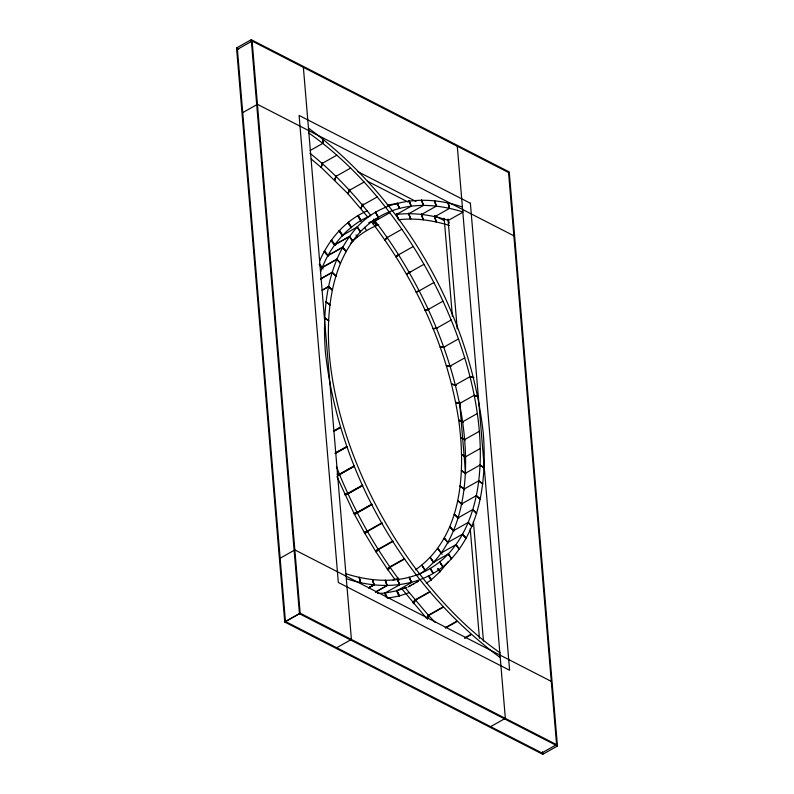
<?xml version="1.0" encoding="UTF-8"?>
<svg xmlns="http://www.w3.org/2000/svg" width="794" height="794" viewBox="0 0 794 794"><rect width="100%" height="100%" fill="white"/><g stroke="black" fill="none" stroke-linecap="round" stroke-linejoin="round"><path stroke-width="1.19" d="M462.098 206.946C426.944 194.719 383.353 198.163 357.171 227.054C326.87 260.71 322.106 309.074 325.421 352.387C338.8 471.656 403.451 585.724 499.912 657.353M415.5 569.804C462.485 537.091 465.83 471.914 458.714 420.175C447.657 347.931 415.699 279.726 371.562 221.834M346.611 578.757C381.765 590.984 425.356 587.55 451.538 558.648C481.839 525.003 486.603 476.628 483.288 433.316C469.909 314.047 405.258 199.989 308.797 128.36M323.138 139.049L322.771 143.416L310.156 150.523M323.297 139.158L322.771 143.416L323.446 139.287M367.711 217.01L347.98 193.736L321.272 167.474L322.017 162.978M311.198 159.028L321.272 167.474L322.275 162.681M321.272 167.474L322.453 162.849M336.319 175.821L334.78 180.099L335.961 175.464M334.78 180.099L336.14 175.633M320.538 271.975C329.093 247.936 346.283 226.092 370.103 215.849M349.549 190.491L347.98 193.736L349.519 189.458M427.47 619.251L429.008 614.973M347.98 193.736L349.886 189.19M427.5 617.653L428.452 615.38L404.563 586.974M319.615 261.077C328.875 239.421 345.37 220.275 367.255 210.827M363.245 204.435L360.774 208.326L362.878 203.989M413.793 603.718L415.887 599.381M428.164 615.052L426.596 618.308L402.171 589.208M360.774 208.326L363.066 204.207M413.366 603.232L415.083 600.145M448.263 561.626L440.094 571.64L431.182 579.918L426.269 583.342M377.349 218.638L373.111 223.769L376.197 218.906M412.949 602.715L414.805 599.798M373.111 223.769L375.761 220.107M387.561 237.495L384.882 239.957L387.006 237.396M388.038 570.023L390.162 567.462M384.882 239.957L387.422 237.277M394.975 579.551L387.651 569.477L390.182 566.797M350.66 243.182C358.57 235.183 368.138 228.741 378.688 224.801M398.985 254.775L396.037 256.809L398.717 254.348M376.118 552.058L378.798 549.597M387.274 568.911L389.953 566.45M396.037 256.809L398.856 254.556M387.651 569.477L375.751 551.502L378.559 549.24M409.704 272.62L406.508 274.218L409.456 272.183M364.932 533.508L367.88 531.464M375.393 550.917L378.341 548.872M406.508 274.218L410.607 271.796M375.751 551.502L364.585 532.923L367.652 531.107M236.543 47.987L251.251 39.7L509.252 171.961L557.457 746.013L542.749 754.3L284.748 622.039L236.543 47.987L238.746 49.119M252.125 41.08L237.416 49.367L285.453 621.474L541.875 752.92L556.584 744.633L508.547 172.526L252.125 41.08L300.162 613.176L556.584 744.633M242.726 112.619L257.435 104.332L513.857 235.778M322.106 163.475L336.815 155.187M335.912 176.377L350.63 168.09M349.41 190.322L364.118 182.034M362.491 205.239L377.2 196.952M342.383 235.451L357.26 226.975L360.436 231.749L357.092 227.163M375.096 221.02L389.804 212.732M334.76 244.711L349.469 236.413L352.814 241.009L349.32 236.632L334.602 244.919M327.962 255.45L342.671 247.162L346.174 251.539L342.532 247.4L327.823 255.698M408.761 213.725L423.47 205.428L421.723 200.167M322.185 267.419L336.894 259.132L340.527 263.271L336.785 259.4L322.066 267.687M421.554 214.459L436.263 206.162L434.794 200.942M387.135 237.575L401.843 229.287M320.627 278.773L332.18 272.263L335.931 276.123L332.091 272.55L320.538 279.071M434.794 216.673L449.503 208.385L448.332 203.224M322.265 290.018L328.567 286.465L332.408 290.038L328.508 286.783L322.205 290.336M462.068 212.663L448.412 220.365A264.988 145.768 60.6 0 0 396.504 214.469L411.213 206.182L409.188 200.922M398.538 254.805L413.247 246.517M409.238 272.6L423.946 264.313M419.172 290.852L433.881 282.565M428.264 309.452L442.973 301.164M436.472 328.279L451.181 319.992M458.446 338.929L443.737 347.226L440.253 347.216L444.799 346.948M333.996 430.765L340.298 427.212M334.056 430.973L340.358 427.42M334.115 431.172L340.428 427.619M464.728 357.876L450.019 366.163L446.397 365.746L451.141 366.024M455.28 384.981L469.988 376.693L473.73 377.527M335.147 453.076L346.71 446.565M335.217 453.285L346.779 446.774M335.296 453.493L346.859 446.972M459.488 403.57L474.197 395.283L477.978 396.315M339.415 474.207L354.124 465.919M399.243 579.938C374.967 547.473 355.027 511.842 339.495 474.415L354.203 466.128M339.584 474.623L354.293 466.326M462.614 421.812L477.323 413.525M347.792 493.451L362.501 485.154M347.881 493.65L362.59 485.362M347.98 493.858L362.689 485.561M464.639 439.588L479.348 431.301A264.988 145.768 60.6 0 0 308.568 132.846M357.072 512.458L371.781 504.16M357.171 512.656L371.88 504.369M357.28 512.855L371.989 504.567M280.143 558.222L294.852 549.924L551.274 681.381M480.261 448.501L465.552 456.798L461.592 454.396L465.899 456.808M367.205 531.107L381.914 522.819M367.433 531.504L382.142 523.206M464.024 489.084L478.732 480.787L482.673 483.715M378.133 549.299L392.841 541.002M378.371 549.676L393.08 541.389M461.592 503.962L476.301 495.664L480.201 498.93M458.069 517.877L472.777 509.579L476.618 513.152M285.453 621.474L300.162 613.176M284.748 622.039L299.457 613.752L557.457 746.013M453.473 530.729L468.182 522.442L471.934 526.313M389.775 566.906L404.483 558.619M390.033 567.273L404.742 558.986M447.826 542.461L462.535 534.173L466.177 538.302M368.664 587.729L373.914 584.771L372.446 579.541L374.202 584.801L368.942 587.768M368.803 587.759L374.063 584.791L372.446 579.541M441.186 552.991L455.895 544.694L459.398 549.081M375.433 592.056L386.986 585.545L385.239 580.275L387.264 585.545L375.572 592.066M433.564 562.251L448.273 553.954L451.617 558.549M384.812 593.078L399.779 584.761L397.496 579.531L399.521 584.791M396.722 590.815L411.669 582.459L409.138 577.298L411.431 582.528M414.23 583.501L408.166 586.955M416.334 582.31L418.438 581.129M409.099 586.419L411.312 585.178M413.307 584.047L418.557 581.089M414.944 599.966L429.653 591.679M415.222 600.304L429.931 592.016M336.706 647.745L351.414 639.448L303.368 67.351M428.313 615.211L443.022 606.924M428.601 615.529L443.31 607.241M445.245 627.697L456.798 621.186M445.543 627.994L457.096 621.484M464.609 637.929L470.911 634.376M464.907 638.197L471.209 634.644M490.632 726.649L505.341 718.362L457.294 146.255M419.649 290.932L416.215 292.073L419.421 290.475M354.541 514.472L357.747 512.874M364.257 532.327L367.453 530.729M416.215 292.073L419.54 290.703M336.904 476.519L354.223 513.877L357.538 512.507M393.09 580.027L398.459 578.211M406.836 587.421L396.841 590.796L384.941 593.068L377.458 593.535M385.03 592.652L387.482 598.249L399.253 595.996L409.267 592.612M428.76 309.581L425.118 310.265L428.542 309.124M345.023 495.079L348.457 493.928M353.926 513.271L357.35 512.12M425.118 310.265L428.661 309.352M344.725 494.473L348.268 493.55M387.254 204.912L398.588 203.572M436.551 328.488L433.147 328.686L436.789 328.001M337.649 475.209L340.08 474.752M344.457 493.858L348.1 493.163M433.147 328.686L437.583 328.15M337.271 474.683L340.606 474.276M449.444 225.486C433.067 220.385 415.788 217.774 398.667 219.72L396.216 214.122M337.063 474.137L340.467 473.939M440.253 347.216L443.806 347.435M446.397 365.746L450.813 366.491M456.084 385.398L451.548 384.157L455.964 384.901M451.548 384.157L456.034 385.15M469.988 376.693L473.78 377.726M460.292 404.057L455.657 402.34L460.202 403.58M478.028 396.514L474.197 395.283L478.057 396.712M455.657 402.34L460.252 403.818M462.991 422.17L458.714 420.175L463.349 421.902M458.714 420.175L462.971 421.961M465.006 439.975L460.699 437.563L464.976 439.558M357.747 171.583L416.016 201.458M367.503 181.24L408.126 202.073M435.578 216.147L444.362 220.643M460.699 437.563L464.996 439.777M324.696 318.096L328.656 320.677L324.716 317.749M484.012 467.616L480.052 465.036L465.344 473.323L461.383 470.574L465.344 473.145M461.592 454.396L465.552 456.977M324.696 317.918L328.656 320.677M484.012 467.795L480.052 465.036L483.993 467.964M326.036 301.988L329.976 304.916L326.076 301.66M461.383 470.574L465.334 473.502M464.599 489.749L460.093 485.978L464.033 488.906M326.046 301.819L329.976 304.916M482.663 483.893L478.732 480.787L482.633 484.052M460.093 485.978L464.629 489.561M462.148 504.656L457.721 500.538L462.217 504.299M328.527 286.614L332.408 290.038M480.181 499.089L476.301 495.664L480.142 499.247M457.721 500.538L462.187 504.488M458.287 518.284L454.267 514.145L458.694 518.274M332.13 272.402L335.931 276.123M476.579 513.311L472.777 509.579L476.529 513.45M454.267 514.145L458.654 518.442M319.883 265.623L323.089 268.938M453.672 531.156L449.771 526.72L453.791 530.868M428.452 615.38L435.35 622.506M336.835 259.261L340.527 263.271M319.218 264.402L322.384 267.836M471.874 526.452L468.182 522.442L471.815 526.581M449.771 526.72L453.731 531.017M324.121 251.688L328.021 256.115M319.387 264.045L322.503 267.588M448.005 542.888L444.253 538.203L448.153 542.63M342.591 247.271L346.174 251.539M324.309 251.301L328.14 255.867M466.118 538.431L462.535 534.173L466.038 538.55M444.253 538.203L448.084 542.768M331.029 240.661L334.78 245.356M324.528 250.954L328.279 255.648M441.335 553.418L437.752 548.495L441.504 553.19M349.39 236.523L352.814 241.009M331.247 240.314L334.919 245.128M459.319 549.19L455.895 544.694L459.24 549.289M437.752 548.495L442.159 554.272M338.949 230.955L342.532 235.878M331.495 240.016L335.088 244.939M433.693 562.678L430.298 557.557L433.881 562.47M438.903 569.367L440.342 571.333M357.171 227.054L360.436 231.749M339.197 230.657L342.7 235.689M451.538 558.648L448.273 553.954L451.449 558.738M430.298 557.557L433.792 562.579M437.99 568.623L440.094 571.64M347.832 222.638L351.226 227.759M355.99 234.925L357.35 236.979M339.475 230.399L342.879 235.52M442.715 566.827L439.737 561.894L442.903 566.668M437.772 568.822L439.816 571.898M425.137 570.608L421.942 565.318L425.346 570.439M428.74 575.561L431.46 579.66M348.109 222.37L351.405 227.59M439.737 561.894L442.814 566.757M421.942 565.318L425.247 570.529M428.542 575.739L431.182 579.918M375.403 212.316L378.381 217.258L375.622 212.197M357.618 215.74L360.804 221.03M364.635 227.382L366.55 230.558M348.417 222.161L351.603 227.451M433.087 573.516L430.328 568.454L433.306 573.387M428.323 575.898L430.874 580.126M375.512 212.246L378.381 217.258M357.925 215.531L361.002 220.901M430.328 568.454L433.196 573.457M373.587 220.097L376.545 225.526L373.835 219.998M358.263 215.363L361.22 220.792M354.223 513.877L364.585 532.923M373.706 220.037L376.545 225.526M397.04 203.244L399.571 208.415L397.278 203.185M396.901 590.339L399.61 595.877M397.159 203.204L399.571 208.415M409.138 577.298L411.55 582.498M396.672 590.418L399.253 595.996M408.93 200.951L411.213 206.182L409.059 200.932M396.424 590.468L398.876 596.066M396.355 214.092L398.667 219.72L396.494 214.082M397.496 579.531L399.65 584.781M384.792 592.701L386.638 597.197M421.445 200.167L423.47 205.428L421.584 200.157M408.483 213.348L410.657 218.985L408.771 213.348M384.534 592.711L386.271 597.227M336.418 466.406L339.495 474.415M408.622 213.348L410.657 218.985M385.239 580.275L387.125 585.545M434.507 200.902L436.263 206.162L434.646 200.912M421.286 214.072L423.162 219.71L421.594 214.112M421.435 214.082L423.162 219.71M448.034 203.155L449.503 208.385L448.183 203.185M434.546 216.276L436.114 221.883L434.765 215.918M360.377 582.488L359.206 577.327L360.675 582.558M434.596 215.879L436.114 221.883M359.206 577.327L360.526 582.528M448.084 219.531L448.898 223.104M448.491 220.762L448.967 223.124M542.54 751.829L542.749 754.3M448.005 219.035L457.225 328.895M473.403 521.45L483.457 641.175M444.174 218.35L452.411 316.508M459.557 401.585L465.671 474.336M470.227 528.596L479.437 638.336M251.251 39.7L299.457 613.752M479.348 431.301A264.988 145.768 60.6 0 1 345.589 573.635M309.938 153.212A264.988 145.768 60.6 0 1 370.709 215.353M373.646 219.124A264.988 145.768 60.6 0 1 418.527 574.916M500.141 652.866A264.988 145.768 60.6 0 1 329.361 354.412A264.988 145.768 60.6 0 1 463.12 212.067M368.684 222.796A264.988 145.768 60.6 0 1 379.284 218.37M470.385 203.254L299.11 115.448L338.323 582.459L509.599 670.255L470.385 203.254"/></g></svg>
